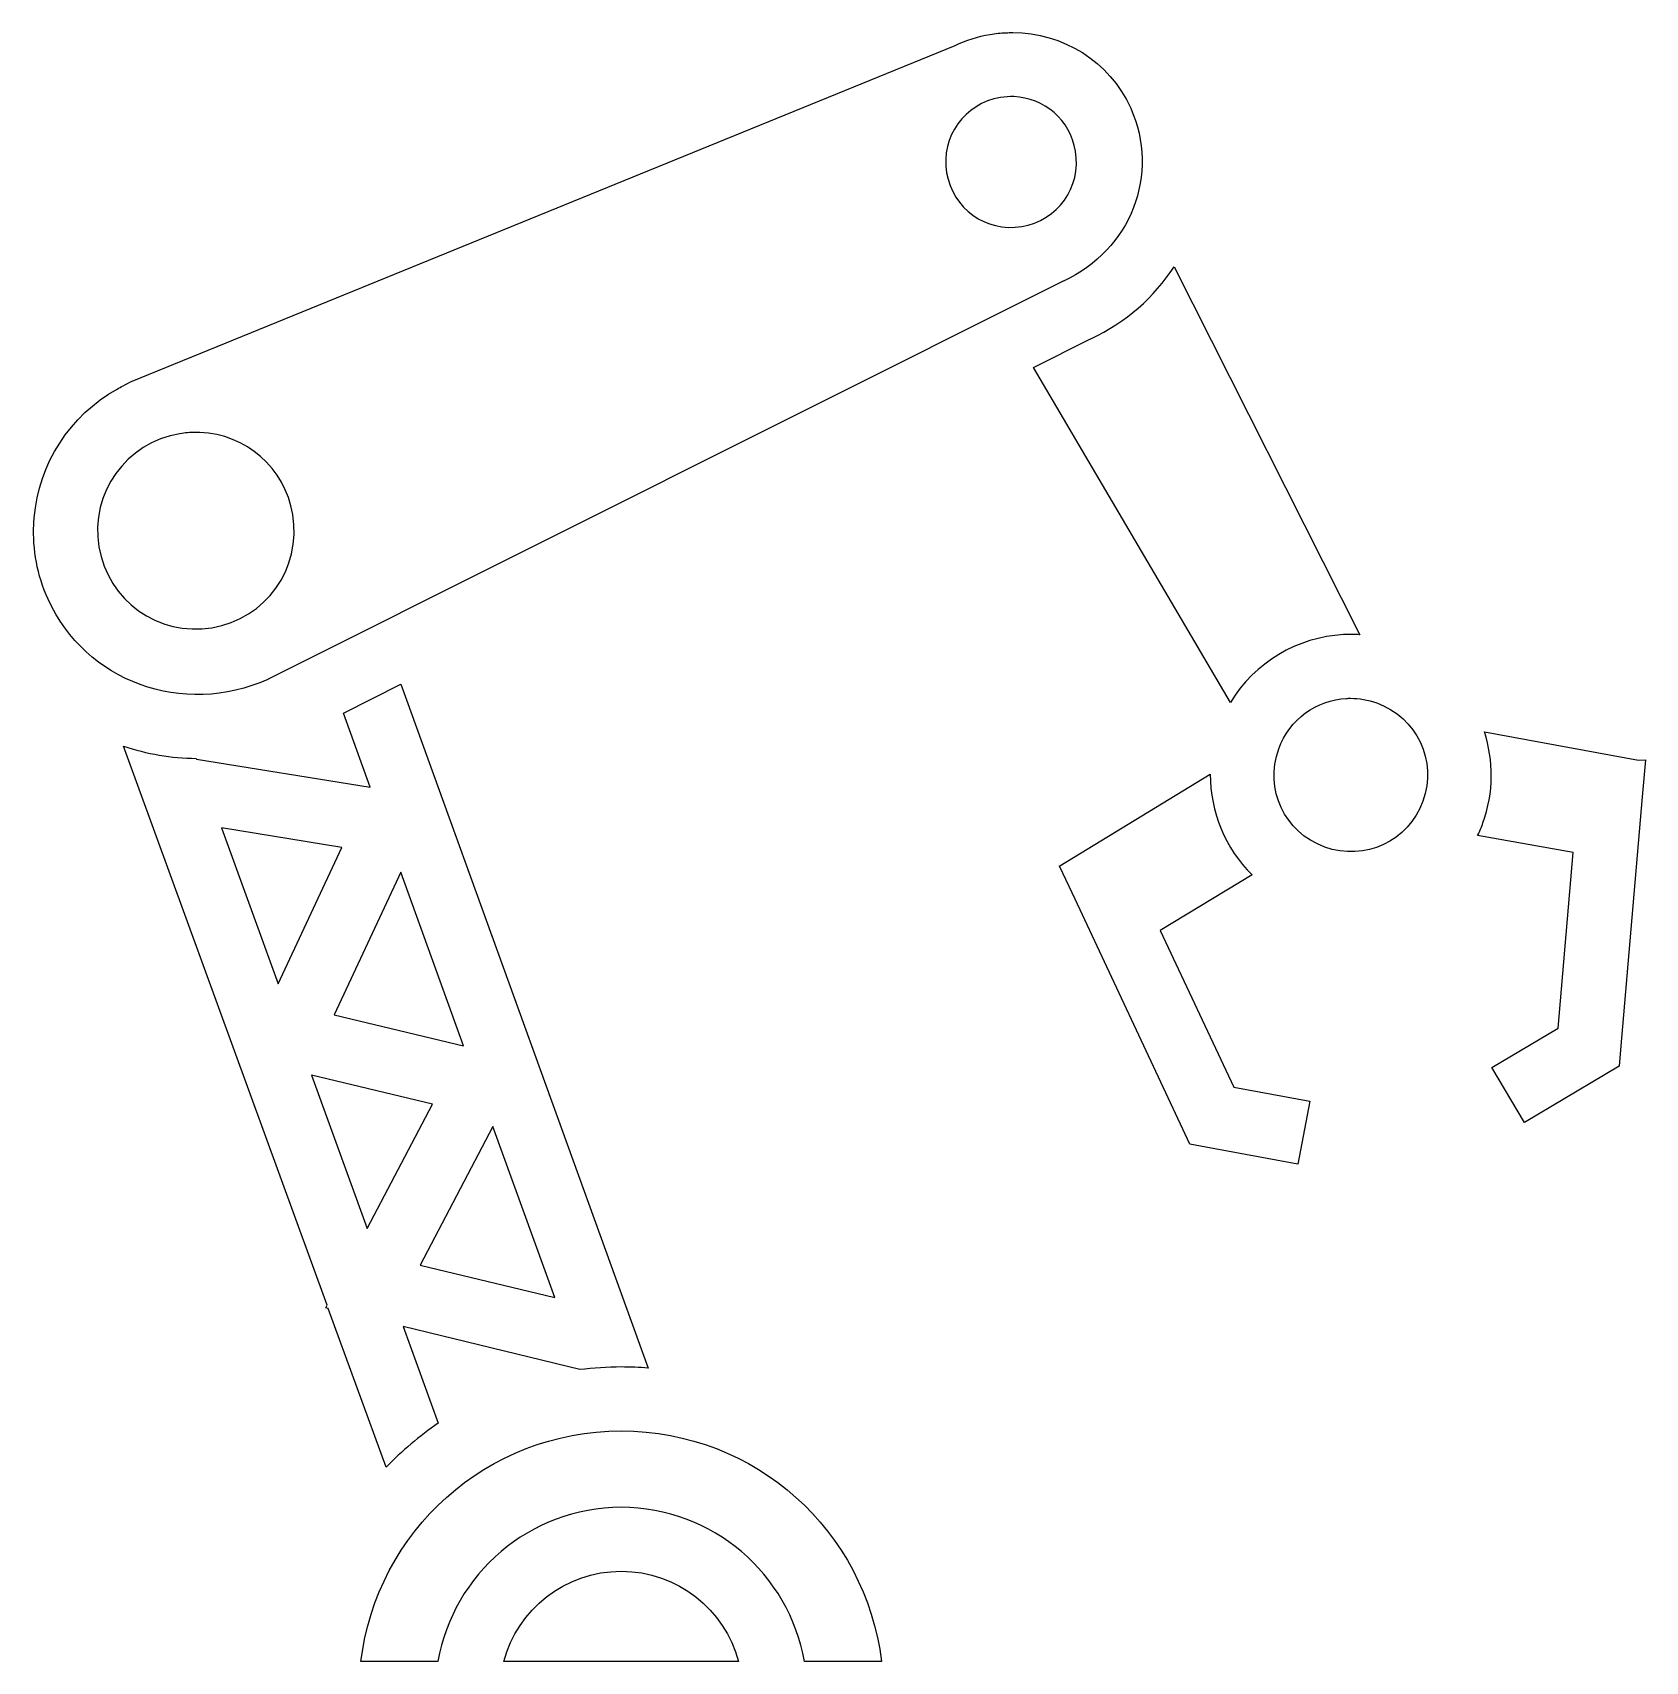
# Model space of a CAD drawing. Header units: centimetres. Extents: x -9.9 to 9.9, y -10 to 10.
import ezdxf

# ---------------------------------------------------------------- set-up
doc = ezdxf.new("R2010")
doc.units = ezdxf.units.CM
doc.header["$MEASUREMENT"] = 0
doc.layers.add('Layer 1', color=7, linetype='Continuous')

msp = doc.modelspace()

# ---------------------------------------------------------------- linework, layer by layer
at = {"layer": 'Layer 1'}
for points, knots in [([(2.1453, 10.0267), (2.12548, 10.02678), (2.10587, 10.02611), (2.08601, 10.02543), (2.08601, 10.02543), (2.07935, 10.02522), (2.07281, 10.02442), (2.06619, 10.02416), (2.06619, 10.02416), (1.99944, 10.0218), (1.93226, 10.01556), (1.86463, 10.00434), (1.86463, 10.00434), (1.7124, 9.97917), (1.56903, 9.93265), (1.43629, 9.86856), (1.43629, 9.86856), (1.43629, 9.86856), (-8.70368, 5.73223), (-8.70368, 5.73223), (-8.70368, 5.73223), (-8.74239, 5.71452), (-8.77992, 5.69525), (-8.81703, 5.6756), (-8.81703, 5.6756), (-8.84225, 5.66219), (-8.86763, 5.64903), (-8.89209, 5.6347), (-8.89209, 5.6347), (-9.46966, 5.31127), (-9.8585, 4.71392), (-9.91205, 4.04687), (-9.91205, 4.04687), (-9.9145, 4.02009), (-9.91601, 3.99332), (-9.91732, 3.96646), (-9.91732, 3.96646), (-9.93263, 3.65897), (-9.87756, 3.34406), (-9.74207, 3.04534), (-9.74207, 3.04534), (-9.2821, 2.03086), (-8.07795, 1.58683), (-7.03278, 2.05831), (-7.03278, 2.05831), (-7.03278, 2.05831), (-7.02886, 2.05958), (-7.02886, 2.05958), (-7.02886, 2.05958), (-7.02886, 2.05958), (2.75673, 6.95906), (2.75673, 6.95906), (2.75673, 6.95906), (2.75673, 6.95906), (2.76331, 6.96307), (2.76331, 6.96307), (2.76331, 6.96307), (2.76331, 6.96307), (2.76997, 6.96573), (2.76997, 6.96573), (2.76997, 6.96573), (3.60005, 7.34208), (3.96332, 8.29132), (3.59882, 9.09521), (3.59882, 9.09521), (3.33401, 9.67924), (2.75883, 10.02586), (2.14529, 10.02683), (2.14529, 10.02683), (2.14529, 10.02683), (2.1453, 10.0267), (2.1453, 10.0267)], [0, 0, 0, 0, 0.05263158, 0.05263158, 0.05263158, 0.05263158, 0.10526316, 0.10526316, 0.10526316, 0.10526316, 0.15789474, 0.15789474, 0.15789474, 0.15789474, 0.21052632, 0.21052632, 0.21052632, 0.21052632, 0.26315789, 0.26315789, 0.26315789, 0.26315789, 0.31578947, 0.31578947, 0.31578947, 0.31578947, 0.36842105, 0.36842105, 0.36842105, 0.36842105, 0.42105263, 0.42105263, 0.42105263, 0.42105263, 0.47368421, 0.47368421, 0.47368421, 0.47368421, 0.52631579, 0.52631579, 0.52631579, 0.52631579, 0.57894737, 0.57894737, 0.57894737, 0.57894737, 0.63157895, 0.63157895, 0.63157895, 0.63157895, 0.68421053, 0.68421053, 0.68421053, 0.68421053, 0.73684211, 0.73684211, 0.73684211, 0.73684211, 0.78947368, 0.78947368, 0.78947368, 0.78947368, 0.84210526, 0.84210526, 0.84210526, 0.84210526, 0.89473684, 0.89473684, 0.89473684, 0.89473684, 1, 1, 1, 1]), ([(2.1571, 9.2374), (2.53341, 9.22441), (2.85464, 8.95192), (2.91882, 8.56406), (2.91882, 8.56406), (2.99207, 8.12087), (2.69921, 7.711), (2.25594, 7.63763), (2.25594, 7.63763), (1.81267, 7.56434), (1.40415, 7.85733), (1.33086, 8.30051), (1.33086, 8.30051), (1.25757, 8.7437), (1.55047, 9.15357), (1.99374, 9.22686), (1.99374, 9.22686), (2.04911, 9.23605), (2.10338, 9.2393), (2.1571, 9.2374)], [0, 0, 0, 0, 0.16666667, 0.16666667, 0.16666667, 0.16666667, 0.33333333, 0.33333333, 0.33333333, 0.33333333, 0.5, 0.5, 0.5, 0.5, 0.66666667, 0.66666667, 0.66666667, 0.66666667, 1, 1, 1, 1]), ([(4.13246, 7.14089), (3.88949, 6.76753), (3.54186, 6.45494), (3.10862, 6.25536), (3.10862, 6.25536), (3.10407, 6.25325), (3.09993, 6.25081), (3.09538, 6.24878), (3.09538, 6.24878), (3.09538, 6.24878), (2.40087, 5.90089), (2.40087, 5.90089), (2.40087, 5.90089), (2.40087, 5.90089), (4.82692, 1.77235), (4.82692, 1.77235), (4.82692, 1.77235), (5.12589, 2.26858), (5.65497, 2.57805), (6.22099, 2.60917), (6.22099, 2.60917), (6.28804, 2.61284), (6.35508, 2.61212), (6.42268, 2.6079), (6.42268, 2.6079), (6.42268, 2.6079), (4.13246, 7.14089), (4.13246, 7.14089)], [0, 0, 0, 0, 0.125, 0.125, 0.125, 0.125, 0.25, 0.25, 0.25, 0.25, 0.375, 0.375, 0.375, 0.375, 0.5, 0.5, 0.5, 0.5, 0.625, 0.625, 0.625, 0.625, 0.75, 0.75, 0.75, 0.75, 1, 1, 1, 1]), ([(-7.93154, 5.10106), (-7.91113, 5.10127), (-7.89106, 5.10043), (-7.8709, 5.09971), (-7.8709, 5.09971), (-7.30614, 5.07955), (-6.82193, 4.66888), (-6.72579, 4.08768), (-6.72579, 4.08768), (-6.6159, 3.42353), (-7.05778, 2.80468), (-7.72201, 2.69479), (-7.72201, 2.69479), (-8.38624, 2.5849), (-9.00501, 3.02817), (-9.11482, 3.69232), (-9.11482, 3.69232), (-9.22475, 4.35647), (-8.78157, 4.97402), (-8.11734, 5.08386), (-8.11734, 5.08386), (-8.05506, 5.09419), (-7.99273, 5.10018), (-7.93155, 5.10102), (-7.93155, 5.10102), (-7.93155, 5.10102), (-7.93154, 5.10106), (-7.93154, 5.10106)], [0, 0, 0, 0, 0.125, 0.125, 0.125, 0.125, 0.25, 0.25, 0.25, 0.25, 0.375, 0.375, 0.375, 0.375, 0.5, 0.5, 0.5, 0.5, 0.625, 0.625, 0.625, 0.625, 0.75, 0.75, 0.75, 0.75, 1, 1, 1, 1]), ([(-5.39354, 1.99771), (-5.39354, 1.99771), (-6.10251, 1.6419), (-6.10251, 1.6419), (-6.10251, 1.6419), (-6.10251, 1.6419), (-5.77301, 0.73002), (-5.77301, 0.73002), (-5.77301, 0.73002), (-5.77301, 0.73002), (-7.9143, 1.07664), (-7.9143, 1.07664), (-7.9143, 1.07664), (-7.9143, 1.07664), (-7.917, 1.08453), (-7.917, 1.08453), (-7.917, 1.08453), (-8.22365, 1.08731), (-8.52557, 1.13905), (-8.8118, 1.23604), (-8.8118, 1.23604), (-8.8118, 1.23604), (-6.30281, -5.65184), (-6.30281, -5.65184), (-6.30281, -5.65184), (-6.30281, -5.65184), (-6.31989, -5.68486), (-6.31989, -5.68486), (-6.31989, -5.68486), (-6.31989, -5.68486), (-6.28826, -5.69275), (-6.28826, -5.69275), (-6.28826, -5.69275), (-6.28826, -5.69275), (-5.57537, -7.6496), (-5.57537, -7.6496), (-5.57537, -7.6496), (-5.38089, -7.44762), (-5.16617, -7.26482), (-4.93357, -7.10669), (-4.93357, -7.10669), (-4.93357, -7.10669), (-5.36706, -5.91684), (-5.36706, -5.91684), (-5.36706, -5.91684), (-5.36706, -5.91684), (-3.19018, -6.44655), (-3.19018, -6.44655), (-3.19018, -6.44655), (-3.19018, -6.44655), (-3.18891, -6.44655), (-3.18891, -6.44655), (-3.18891, -6.44655), (-3.02184, -6.4253), (-2.85157, -6.41366), (-2.67889, -6.41366), (-2.67889, -6.41366), (-2.56693, -6.41366), (-2.45658, -6.41906), (-2.34686, -6.42808), (-2.34686, -6.42808), (-2.34686, -6.42808), (-5.3935, 1.99759), (-5.3935, 1.99759), (-5.3935, 1.99759), (-5.3935, 1.99759), (-5.39354, 1.99771), (-5.39354, 1.99771)], [0, 0, 0, 0, 0.05555556, 0.05555556, 0.05555556, 0.05555556, 0.11111111, 0.11111111, 0.11111111, 0.11111111, 0.16666667, 0.16666667, 0.16666667, 0.16666667, 0.22222222, 0.22222222, 0.22222222, 0.22222222, 0.27777778, 0.27777778, 0.27777778, 0.27777778, 0.33333333, 0.33333333, 0.33333333, 0.33333333, 0.38888889, 0.38888889, 0.38888889, 0.38888889, 0.44444444, 0.44444444, 0.44444444, 0.44444444, 0.5, 0.5, 0.5, 0.5, 0.55555556, 0.55555556, 0.55555556, 0.55555556, 0.61111111, 0.61111111, 0.61111111, 0.61111111, 0.66666667, 0.66666667, 0.66666667, 0.66666667, 0.72222222, 0.72222222, 0.72222222, 0.72222222, 0.77777778, 0.77777778, 0.77777778, 0.77777778, 0.83333333, 0.83333333, 0.83333333, 0.83333333, 0.88888889, 0.88888889, 0.88888889, 0.88888889, 1, 1, 1, 1]), ([(6.30542, 1.82507), (6.29003, 1.82507), (6.27464, 1.82456), (6.25937, 1.8238), (6.25937, 1.8238), (5.89167, 1.8055), (5.55685, 1.57151), (5.42259, 1.20056), (5.42259, 1.20056), (5.24363, 0.7058), (5.49453, 0.17107), (5.9892, -0.00785), (5.9892, -0.00785), (6.48396, -0.18681), (7.02, 0.06405), (7.199, 0.55876), (7.199, 0.55876), (7.37792, 1.05356), (7.12702, 1.58816), (6.63226, 1.76713), (6.63226, 1.76713), (6.5241, 1.80635), (6.41358, 1.82515), (6.30546, 1.82511), (6.30546, 1.82511), (6.30546, 1.82511), (6.30542, 1.82507), (6.30542, 1.82507)], [0, 0, 0, 0, 0.125, 0.125, 0.125, 0.125, 0.25, 0.25, 0.25, 0.25, 0.375, 0.375, 0.375, 0.375, 0.5, 0.5, 0.5, 0.5, 0.625, 0.625, 0.625, 0.625, 0.75, 0.75, 0.75, 0.75, 1, 1, 1, 1]), ([(7.95663, 1.4114), (8.07166, 1.0574), (8.07495, 0.66444), (7.93947, 0.28994), (7.93947, 0.28994), (7.92024, 0.23664), (7.89756, 0.18465), (7.87369, 0.13442), (7.87369, 0.13442), (7.87369, 0.13442), (9.05169, -0.07642), (9.05169, -0.07642), (9.05169, -0.07642), (9.05169, -0.07642), (8.86721, -2.23753), (8.86721, -2.23753), (8.86721, -2.23753), (8.86721, -2.23753), (8.04894, -2.72508), (8.04894, -2.72508), (8.04894, -2.72508), (8.04894, -2.72508), (8.45219, -3.40242), (8.45219, -3.40242), (8.45219, -3.40242), (8.45219, -3.40242), (9.4444, -2.81072), (9.4444, -2.81072), (9.4444, -2.81072), (9.4444, -2.81072), (9.61839, -2.70796), (9.61839, -2.70796), (9.61839, -2.70796), (9.61839, -2.70796), (9.63551, -2.50627), (9.63551, -2.50627), (9.63551, -2.50627), (9.63551, -2.50627), (9.90172, 0.6115), (9.90172, 0.6115), (9.90172, 0.6115), (9.90172, 0.6115), (9.94123, 1.06607), (9.94123, 1.06607), (9.94123, 1.06607), (9.94123, 1.06607), (9.85563, 1.06084), (9.85563, 1.06084), (9.85563, 1.06084), (9.85563, 1.06084), (7.95668, 1.41138), (7.95668, 1.41138), (7.95668, 1.41138), (7.95668, 1.41138), (7.95663, 1.4114), (7.95663, 1.4114)], [0, 0, 0, 0, 0.06666667, 0.06666667, 0.06666667, 0.06666667, 0.13333333, 0.13333333, 0.13333333, 0.13333333, 0.2, 0.2, 0.2, 0.2, 0.26666667, 0.26666667, 0.26666667, 0.26666667, 0.33333333, 0.33333333, 0.33333333, 0.33333333, 0.4, 0.4, 0.4, 0.4, 0.46666667, 0.46666667, 0.46666667, 0.46666667, 0.53333333, 0.53333333, 0.53333333, 0.53333333, 0.6, 0.6, 0.6, 0.6, 0.66666667, 0.66666667, 0.66666667, 0.66666667, 0.73333333, 0.73333333, 0.73333333, 0.73333333, 0.8, 0.8, 0.8, 0.8, 0.86666667, 0.86666667, 0.86666667, 0.86666667, 1, 1, 1, 1]), ([(4.57923, 0.88953), (4.57923, 0.88953), (2.72384, -0.23973), (2.72384, -0.23973), (2.72384, -0.23973), (2.72384, -0.23973), (2.71988, -0.24112), (2.71988, -0.24112), (2.71988, -0.24112), (2.71988, -0.24112), (2.71988, -0.24239), (2.71988, -0.24239), (2.71988, -0.24239), (2.71988, -0.24239), (2.71722, -0.24366), (2.71722, -0.24366), (2.71722, -0.24366), (2.71722, -0.24366), (2.72384, -0.25032), (2.72384, -0.25032), (2.72384, -0.25032), (2.72384, -0.25032), (2.91233, -0.65092), (2.91233, -0.65092), (2.91233, -0.65092), (2.91233, -0.65092), (4.24054, -3.48406), (4.24054, -3.48406), (4.24054, -3.48406), (4.24054, -3.48406), (4.32623, -3.66724), (4.32623, -3.66724), (4.32623, -3.66724), (4.32623, -3.66724), (4.52526, -3.70409), (4.52526, -3.70409), (4.52526, -3.70409), (4.52526, -3.70409), (5.65979, -3.91493), (5.65979, -3.91493), (5.65979, -3.91493), (5.65979, -3.91493), (5.80468, -3.14009), (5.80468, -3.14009), (5.80468, -3.14009), (5.80468, -3.14009), (4.86771, -2.9661), (4.86771, -2.9661), (4.86771, -2.9661), (4.86771, -2.9661), (3.96249, -1.03426), (3.96249, -1.03426), (3.96249, -1.03426), (3.96249, -1.03426), (5.09436, -0.35173), (5.09436, -0.35173), (5.09436, -0.35173), (4.76671, -0.02543), (4.57789, 0.42387), (4.57915, 0.88961), (4.57915, 0.88961), (4.57915, 0.88961), (4.57923, 0.88953), (4.57923, 0.88953)], [0, 0, 0, 0, 0.05882353, 0.05882353, 0.05882353, 0.05882353, 0.11764706, 0.11764706, 0.11764706, 0.11764706, 0.17647059, 0.17647059, 0.17647059, 0.17647059, 0.23529412, 0.23529412, 0.23529412, 0.23529412, 0.29411765, 0.29411765, 0.29411765, 0.29411765, 0.35294118, 0.35294118, 0.35294118, 0.35294118, 0.41176471, 0.41176471, 0.41176471, 0.41176471, 0.47058824, 0.47058824, 0.47058824, 0.47058824, 0.52941176, 0.52941176, 0.52941176, 0.52941176, 0.58823529, 0.58823529, 0.58823529, 0.58823529, 0.64705882, 0.64705882, 0.64705882, 0.64705882, 0.70588235, 0.70588235, 0.70588235, 0.70588235, 0.76470588, 0.76470588, 0.76470588, 0.76470588, 0.82352941, 0.82352941, 0.82352941, 0.82352941, 0.88235294, 0.88235294, 0.88235294, 0.88235294, 1, 1, 1, 1]), ([(-7.60474, 0.22796), (-7.60474, 0.22796), (-6.12228, -0.01185), (-6.12228, -0.01185), (-6.12228, -0.01185), (-6.12228, -0.01185), (-6.90631, -1.69203), (-6.90631, -1.69203), (-6.90631, -1.69203), (-6.90631, -1.69203), (-7.60478, 0.22788), (-7.60478, 0.22788), (-7.60478, 0.22788), (-7.60478, 0.22788), (-7.60474, 0.22796), (-7.60474, 0.22796)], [0, 0, 0, 0, 0.2, 0.2, 0.2, 0.2, 0.4, 0.4, 0.4, 0.4, 0.6, 0.6, 0.6, 0.6, 1, 1, 1, 1]), ([(-5.39489, -0.31626), (-5.39489, -0.31626), (-4.62136, -2.45755), (-4.62136, -2.45755), (-4.62136, -2.45755), (-4.62136, -2.45755), (-6.21582, -2.07551), (-6.21582, -2.07551), (-6.21582, -2.07551), (-6.21582, -2.07551), (-5.39481, -0.31626), (-5.39481, -0.31626), (-5.39481, -0.31626), (-5.39481, -0.31626), (-5.39489, -0.31626), (-5.39489, -0.31626)], [0, 0, 0, 0, 0.2, 0.2, 0.2, 0.2, 0.4, 0.4, 0.4, 0.4, 0.6, 0.6, 0.6, 0.6, 1, 1, 1, 1]), ([(-6.49517, -2.81868), (-6.49517, -2.81868), (-5.00622, -3.17584), (-5.00622, -3.17584), (-5.00622, -3.17584), (-5.00622, -3.17584), (-5.80868, -4.70696), (-5.80868, -4.70696), (-5.80868, -4.70696), (-5.80868, -4.70696), (-6.49517, -2.81868), (-6.49517, -2.81868)], [0, 0, 0, 0, 0.25, 0.25, 0.25, 0.25, 0.5, 0.5, 0.5, 0.5, 1, 1, 1, 1]), ([(-4.26162, -3.45246), (-4.26162, -3.45246), (-3.49867, -5.55959), (-3.49867, -5.55959), (-3.49867, -5.55959), (-3.49867, -5.55959), (-5.15503, -5.15773), (-5.15503, -5.15773), (-5.15503, -5.15773), (-5.15503, -5.15773), (-4.26158, -3.45246), (-4.26158, -3.45246), (-4.26158, -3.45246), (-4.26158, -3.45246), (-4.26162, -3.45246), (-4.26162, -3.45246)], [0, 0, 0, 0, 0.2, 0.2, 0.2, 0.2, 0.4, 0.4, 0.4, 0.4, 0.6, 0.6, 0.6, 0.6, 1, 1, 1, 1]), ([(-2.67906, -7.20149), (-4.33584, -7.20149), (-5.69302, -8.43807), (-5.88644, -10.04129), (-5.88644, -10.04129), (-5.88644, -10.04129), (-4.93766, -10.04129), (-4.93766, -10.04129), (-4.93766, -10.04129), (-4.74959, -8.96601), (-3.80629, -8.14247), (-2.67902, -8.14247), (-2.67902, -8.14247), (-1.55187, -8.14247), (-0.60967, -8.96601), (-0.42177, -10.04129), (-0.42177, -10.04129), (-0.42177, -10.04129), (0.52702, -10.04129), (0.52702, -10.04129), (0.52702, -10.04129), (0.3336, -8.43806), (-1.02223, -7.20153), (-2.67901, -7.20153), (-2.67901, -7.20153), (-2.67901, -7.20153), (-2.67906, -7.20149), (-2.67906, -7.20149)], [0, 0, 0, 0, 0.125, 0.125, 0.125, 0.125, 0.25, 0.25, 0.25, 0.25, 0.375, 0.375, 0.375, 0.375, 0.5, 0.5, 0.5, 0.5, 0.625, 0.625, 0.625, 0.625, 0.75, 0.75, 0.75, 0.75, 1, 1, 1, 1]), ([(-2.67906, -8.93037), (-3.37715, -8.93037), (-3.95338, -9.40033), (-4.12593, -10.04129), (-4.12593, -10.04129), (-4.12593, -10.04129), (-1.23346, -10.04129), (-1.23346, -10.04129), (-1.23346, -10.04129), (-1.40601, -9.40034), (-1.98089, -8.93042), (-2.67898, -8.93042), (-2.67898, -8.93042), (-2.67898, -8.93042), (-2.67906, -8.93037), (-2.67906, -8.93037)], [0, 0, 0, 0, 0.2, 0.2, 0.2, 0.2, 0.4, 0.4, 0.4, 0.4, 0.6, 0.6, 0.6, 0.6, 1, 1, 1, 1])]:
    msp.add_open_spline(points, degree=3, knots=knots, dxfattribs=at)

doc.saveas('drawing.dxf')
